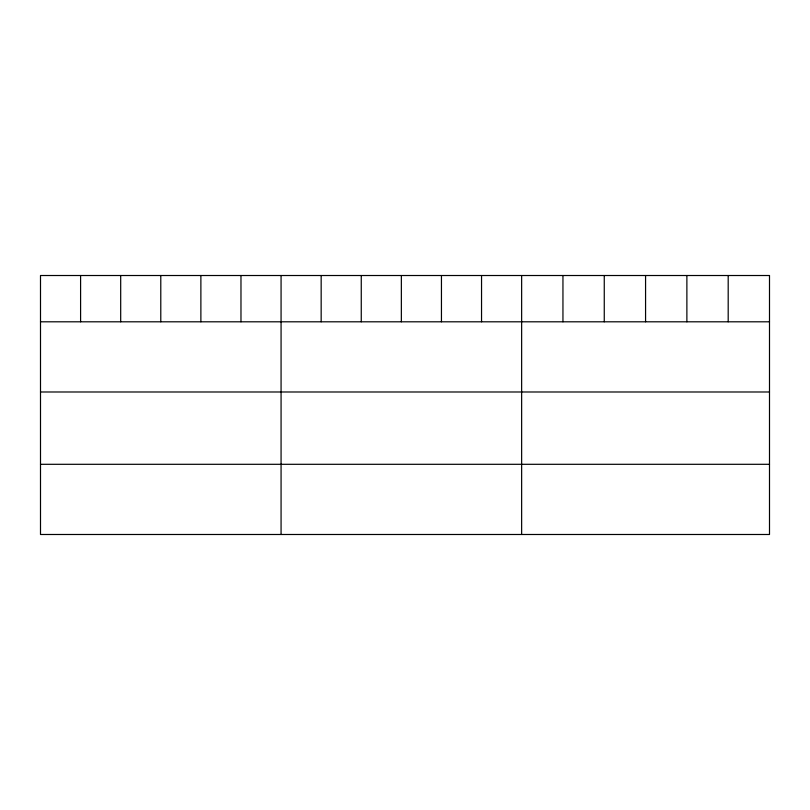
<?xml version="1.0" encoding="UTF-8"?>
<svg xmlns="http://www.w3.org/2000/svg" width="810" height="810" viewBox="0 0 810 810"><rect width="100%" height="100%" fill="white"/><g stroke="black" fill="none" stroke-linecap="round" stroke-linejoin="round"><path stroke-width="1.21" d="M40.5 321.803L769.5 321.803M40.5 391.989L769.5 391.989M40.5 464.302L769.5 464.302M728.19 275.511L728.19 321.803M686.88 275.511L686.88 321.803M645.57 275.511L645.57 321.803M604.26 275.511L604.26 321.803M562.95 275.511L562.95 321.803M521.64 275.511L521.64 534.489M481.545 275.511L481.545 321.803M441.45 275.511L441.45 321.803M401.355 275.511L401.355 321.803M361.26 275.511L361.26 321.803M321.165 275.511L321.165 321.803M281.07 275.511L281.07 534.489M240.975 275.511L240.975 321.803M200.88 275.511L200.88 321.803M160.785 275.511L160.785 321.803M120.69 275.511L120.69 321.803M80.595 275.511L80.595 321.803M769.5 275.511L40.5 275.511L40.5 534.489L769.5 534.489L769.5 275.511"/></g></svg>
